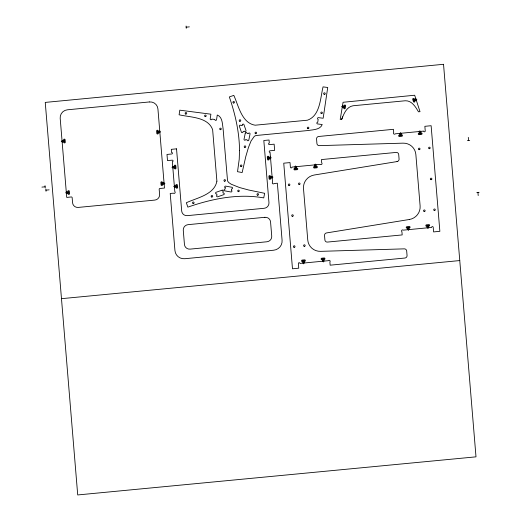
<?xml version="1.0" encoding="UTF-8"?>
<svg xmlns="http://www.w3.org/2000/svg" width="521" height="521" viewBox="0 0 521 521"><rect width="100%" height="100%" fill="white"/><g stroke="black" fill="none" stroke-linecap="round" stroke-linejoin="round"><path stroke-width="0.78" d="M344.498 108.023L344.869 105.802M341.717 119.283C343.827 113.91 346.576 106.805 353.049 105.763L405.312 100.761C411.759 100.488 415.654 106.935 418.467 111.82L420.011 111.67L414.677 95.232L343.065 102.279L340.206 119.433L341.717 119.283L342.655 116.86M415.817 98.743L414.312 99.27L414.202 98.944A0.788 0.775 -24.8 0 0 413.199 98.476A0.788 0.775 -24.8 0 0 412.71 99.465L413.44 101.582A0.788 0.775 -24.8 0 0 414.436 102.051A0.788 0.775 -24.8 0 0 414.931 101.061L414.814 100.735L416.299 100.214M413.817 100.266L416.859 99.205M222.115 190.185L216.163 192.262A0.853 0.84 -24.8 0 0 215.616 193.304A0.853 0.84 -24.8 0 0 216.645 193.871L217.107 195.212A0.853 0.84 -24.8 0 0 216.651 196.3A0.853 0.84 -24.8 0 0 217.732 196.769L223.678 194.691A0.853 0.84 -24.8 0 0 224.225 193.649A0.853 0.84 -24.8 0 0 223.196 193.089L222.734 191.741A0.853 0.84 -24.8 0 0 223.19 190.66A0.853 0.84 -24.8 0 0 222.122 190.178M186.166 27.17L189.357 26.864M62.019 140.481L63.595 140.325L63.569 139.98A0.788 0.775 -24.8 0 1 64.285 139.133A0.788 0.775 -24.8 0 1 65.132 139.83L65.32 142.07A0.788 0.775 -24.8 0 1 64.597 142.917A0.788 0.775 -24.8 0 1 63.751 142.22L63.725 141.875L62.149 142.025M159.765 131.123L158.189 131.279L158.163 130.934A0.788 0.775 -24.8 0 0 157.316 130.23A0.788 0.775 -24.8 0 0 156.593 131.084L156.775 133.317A0.788 0.775 -24.8 0 0 157.629 134.014A0.788 0.775 -24.8 0 0 158.345 133.168L158.319 132.822L159.888 132.673M61.257 141.328L64.441 141.028M157.472 132.126L160.657 131.82M399.431 135.76L401.698 135.545M419.027 133.884L421.3 133.669M172.725 166.492L174.301 166.336L174.275 165.991A0.788 0.775 -24.8 0 1 174.991 165.144A0.788 0.775 -24.8 0 1 175.838 165.841L176.026 168.081A0.788 0.775 -24.8 0 1 175.303 168.928A0.788 0.775 -24.8 0 1 174.457 168.231L174.431 167.886L172.855 168.036M270.471 157.134L268.895 157.29L268.869 156.938A0.788 0.775 -24.8 0 0 268.022 156.241A0.788 0.775 -24.8 0 0 267.299 157.095L267.481 159.328A0.788 0.775 -24.8 0 0 268.335 160.025A0.788 0.775 -24.8 0 0 269.051 159.179L269.025 158.833L270.594 158.684M171.963 167.339L175.147 167.039M268.178 158.137L271.363 157.83M467.435 140.631L469.708 140.416M41.927 187.111L45.112 186.805M45.939 190.145L49.124 189.846M294.723 169.149L296.996 168.928M314.326 167.274L316.599 167.052M66.284 191.995L67.854 191.845L67.828 191.5A0.788 0.775 -24.8 0 1 68.551 190.647A0.788 0.775 -24.8 0 1 69.397 191.344L69.58 193.584A0.788 0.775 -24.8 0 1 68.863 194.431A0.788 0.775 -24.8 0 1 68.01 193.734L67.984 193.389L66.408 193.538M164.024 182.643L162.454 182.793L162.422 182.448A0.788 0.775 -24.8 0 0 161.575 181.751A0.788 0.775 -24.8 0 0 160.852 182.597L161.041 184.831A0.788 0.775 -24.8 0 0 161.888 185.528A0.788 0.775 -24.8 0 0 162.611 184.681L162.578 184.336L164.154 184.187M65.516 192.848L68.707 192.542M161.731 183.639L164.916 183.333M174.327 185.808L175.896 185.658L175.87 185.313A0.788 0.775 -24.8 0 1 176.593 184.46A0.788 0.775 -24.8 0 1 177.44 185.163L177.622 187.397A0.788 0.775 -24.8 0 1 176.906 188.244A0.788 0.775 -24.8 0 1 176.052 187.547L176.026 187.202L174.45 187.352M272.066 176.456L270.497 176.606L270.464 176.261A0.788 0.775 -24.8 0 0 269.618 175.564A0.788 0.775 -24.8 0 0 268.895 176.411L269.083 178.644A0.788 0.775 -24.8 0 0 269.93 179.341A0.788 0.775 -24.8 0 0 270.653 178.495L270.62 178.149L272.196 178M173.558 186.661L176.749 186.355M269.774 177.453L272.958 177.147M476.8 192.536L479.073 192.314M407.012 227.449L409.285 227.228M426.614 225.573L428.881 225.352M302.31 260.832L304.577 260.617M321.913 258.957L324.179 258.742M61.485 298.676L459.769 260.565M342.479 105.802L344.036 106.03L344.094 105.685A0.788 0.775 -24.8 0 1 345 105.034A0.788 0.775 -24.8 0 1 345.644 105.919L345.28 108.14A0.788 0.775 -24.8 0 1 344.374 108.791A0.788 0.775 -24.8 0 1 343.723 107.912L343.782 107.567L342.225 107.339M341.529 106.447L344.687 106.916M413.453 99.205L414.182 101.321M477.939 192.425L478.2 195.564M468.314 137.381L468.574 140.52M420.753 131.377L420.883 132.927L421.235 132.894A0.788 0.775 -24.8 0 1 422.082 133.591A0.788 0.775 -24.8 0 1 421.365 134.444L419.092 134.659A0.788 0.775 -24.8 0 1 418.246 133.962A0.788 0.775 -24.8 0 1 418.962 133.115L419.314 133.076L419.19 131.526M428.724 227.71L428.594 226.16L428.946 226.127A0.788 0.775 -24.8 0 0 429.669 225.28A0.788 0.775 -24.8 0 0 428.816 224.584L426.549 224.798A0.788 0.775 -24.8 0 0 425.826 225.645A0.788 0.775 -24.8 0 0 426.679 226.342L427.025 226.309L427.155 227.859M419.906 130.634L420.16 133.78M427.748 225.463L428.008 228.602M401.157 133.252L401.281 134.802L401.632 134.77A0.788 0.775 -24.8 0 1 402.479 135.467A0.788 0.775 -24.8 0 1 401.763 136.32L399.49 136.535A0.788 0.775 -24.8 0 1 398.643 135.838A0.788 0.775 -24.8 0 1 399.366 134.991L399.718 134.952L399.587 133.402M409.122 229.585L408.992 228.035L409.343 228.003A0.788 0.775 -24.8 0 0 410.066 227.156A0.788 0.775 -24.8 0 0 409.219 226.459L406.947 226.674A0.788 0.775 -24.8 0 0 406.23 227.521A0.788 0.775 -24.8 0 0 407.077 228.218L407.429 228.185L407.552 229.735M400.304 132.51L400.564 135.655M408.145 227.338L408.405 230.477M316.052 164.766L316.182 166.316L316.534 166.284A0.788 0.775 -24.8 0 1 317.38 166.98A0.788 0.775 -24.8 0 1 316.657 167.827L314.391 168.042A0.788 0.775 -24.8 0 1 313.544 167.345A0.788 0.775 -24.8 0 1 314.261 166.499L314.612 166.466L314.489 164.916M324.023 261.099L323.893 259.549L324.244 259.51A0.788 0.775 -24.8 0 0 324.961 258.663A0.788 0.775 -24.8 0 0 324.114 257.967L321.848 258.182A0.788 0.775 -24.8 0 0 321.125 259.035A0.788 0.775 -24.8 0 0 321.971 259.732L322.323 259.699L322.453 261.249M315.205 164.024L315.459 167.163M323.046 258.846L323.307 261.991M296.456 166.642L296.579 168.192L296.931 168.159A0.788 0.775 -24.8 0 1 297.778 168.856A0.788 0.775 -24.8 0 1 297.061 169.703L294.788 169.918A0.788 0.775 -24.8 0 1 293.942 169.221A0.788 0.775 -24.8 0 1 294.665 168.374L295.016 168.342L294.886 166.792M304.42 262.975L304.29 261.425L304.642 261.386A0.788 0.775 -24.8 0 0 305.365 260.539A0.788 0.775 -24.8 0 0 304.518 259.842L302.245 260.057A0.788 0.775 -24.8 0 0 301.529 260.91A0.788 0.775 -24.8 0 0 302.375 261.607L302.727 261.575L302.851 263.125M295.602 165.899L295.863 169.038M303.443 260.721L303.704 263.867M268.081 157.016L268.269 159.25M269.683 176.332L269.865 178.573M186.075 26.05L186.257 28.284M175.056 165.919L175.238 168.153M176.652 185.235L176.84 187.475M157.375 131.005L157.563 133.239M161.64 182.519L161.823 184.76M64.35 139.908L64.532 142.142M68.609 191.422L68.798 193.656M45.848 189.032L46.03 191.266M45.021 185.684L45.21 187.925M216.899 181.191C214.378 194.717 196.99 197.772 186.342 202.741L187.853 207.13C212.034 198.768 238.188 193.356 263.73 197.895L264.661 193.317L248.537 189.976L239.419 187.501L231.22 184.226L228.823 182.604L227.56 180.995L223.092 128.68C222.324 124.063 222.558 116.893 217.257 115.017L216.573 119.635A0.853 0.84 -24.8 0 1 215.635 120.364A0.853 0.84 -24.8 0 1 214.873 119.485L211.891 119.094A0.853 0.84 -24.8 0 1 210.901 119.752A0.853 0.84 -24.8 0 1 210.21 118.814L210.894 114.197L179.791 110.172L179.107 114.789C190.282 117.407 207.996 116.854 212.633 129.677L216.899 181.191M239.523 150.589L239.224 159.276L237.524 171.689L242.154 172.536L245.788 156.567L248.439 147.528L251.031 141.009L254.391 136.222L256.032 135.506L308.295 130.504C313.01 129.657 320.194 129.84 322.232 124.539L317.563 123.933A0.853 0.84 -24.8 0 1 316.833 123.021A0.853 0.84 -24.8 0 1 317.745 122.259L318.181 119.302A0.853 0.84 -24.8 0 1 317.53 118.339A0.853 0.84 -24.8 0 1 318.494 117.642L323.163 118.247L327.722 87.482L323.053 86.877C320.265 98.098 320.317 115.636 307.449 120.201L255.179 125.203C241.724 123.093 238.605 105.848 233.812 95.376L229.344 96.939C235.258 114.197 239.413 132.262 239.523 150.589M225.306 187.775L225.02 189.182A0.853 0.84 -24.8 0 0 224.076 189.898A0.853 0.84 -24.8 0 0 224.753 190.849L230.92 191.975A0.853 0.84 -24.8 0 0 231.917 191.331A0.853 0.84 -24.8 0 0 231.324 190.328L231.604 188.928A0.853 0.84 -24.8 0 0 232.548 188.211A0.853 0.84 -24.8 0 0 231.878 187.26L225.704 186.134A0.853 0.84 -24.8 0 0 224.707 186.779A0.853 0.84 -24.8 0 0 225.306 187.775M245.274 133.109L244.036 139.218A0.853 0.84 -24.8 0 0 244.675 140.188A0.853 0.84 -24.8 0 0 245.697 139.582L247.11 139.843A0.853 0.84 -24.8 0 0 247.827 140.761A0.853 0.84 -24.8 0 0 248.797 140.084L250.034 133.975A0.853 0.84 -24.8 0 0 249.396 133.005A0.853 0.84 -24.8 0 0 248.374 133.604L246.961 133.35A0.853 0.84 -24.8 0 0 246.244 132.425A0.853 0.84 -24.8 0 0 245.274 133.109M242.337 125.151L240.969 125.633A0.853 0.84 -24.8 0 0 239.875 125.196A0.853 0.84 -24.8 0 0 239.38 126.271L241.392 132.106A0.853 0.84 -24.8 0 0 242.441 132.627A0.853 0.84 -24.8 0 0 243.027 131.605L244.395 131.129A0.86 0.84 -24.8 0 0 245.489 131.566A0.86 0.84 -24.8 0 0 245.99 130.497L243.971 124.649A0.853 0.84 -24.8 0 0 242.923 124.128A0.853 0.84 -24.8 0 0 242.337 125.151M397.074 161.569L314.267 175.01A12.725 12.471 -24.8 0 0 303.496 188.569L307.755 240.051A12.725 12.471 -24.8 0 0 320.578 251.35L404.296 248.856A2.371 2.318 -24.8 0 1 406.68 250.959L407.057 255.485A2.371 2.318 -24.8 0 1 404.895 258.032L330.151 265.182L329.891 262.004A1.055 1.029 -24.8 0 0 329.773 260.546A1.055 1.029 -24.8 0 0 328.295 260.689L299.94 263.398A0.788 0.775 -24.8 0 0 299.093 262.701A0.788 0.775 -24.8 0 0 298.37 263.554L298.754 268.185L292.483 268.79L283.743 163.184L290.021 162.585L290.399 167.221A0.788 0.775 -24.8 0 0 291.252 167.918A0.788 0.775 -24.8 0 0 291.968 167.072L320.324 164.356A1.055 1.029 -24.8 0 0 321.802 164.213A1.055 1.029 -24.8 0 0 321.685 162.754L321.418 159.576L396.162 152.425A2.371 2.318 -24.8 0 1 398.708 154.522L399.079 159.048A2.371 2.318 -24.8 0 1 397.074 161.569M409.343 219.491L326.53 232.933A2.371 2.318 -24.8 0 0 324.531 235.453L324.902 239.979A2.371 2.318 -24.8 0 0 327.449 242.076L402.186 234.925L401.925 231.741A1.055 1.029 -24.8 0 1 401.808 230.289A1.055 1.029 -24.8 0 1 403.287 230.145L431.635 227.43A0.788 0.775 -24.8 0 1 432.358 226.583A0.788 0.775 -24.8 0 1 433.205 227.28L433.589 231.917L439.861 231.317L431.127 125.711L424.856 126.316L425.24 130.947A0.788 0.775 -24.8 0 1 424.517 131.8A0.788 0.775 -24.8 0 1 423.671 131.097L395.315 133.812A1.055 1.029 -24.8 0 1 393.837 133.956A1.055 1.029 -24.8 0 1 393.72 132.497L393.453 129.319L318.709 136.469A2.371 2.318 -24.8 0 0 316.553 139.016L316.924 143.542A2.371 2.318 -24.8 0 0 319.314 145.646L403.026 143.151A12.725 12.471 -24.8 0 1 415.856 154.45L420.115 205.932A12.725 12.471 -24.8 0 1 409.343 219.491M443.534 64.298L45.249 102.409L77.714 494.95L475.999 456.839L443.534 64.298M149.449 101.947L67.385 109.801A7.893 7.737 -24.8 0 0 60.189 118.28L66.727 197.407L71.305 196.964A0.788 0.775 -24.8 0 1 72.152 197.661L72.575 202.767A5.262 5.158 -24.8 0 0 78.228 207.417L154.802 200.09A5.262 5.158 -24.8 0 0 159.602 194.437L159.179 189.338A0.788 0.775 -24.8 0 1 159.901 188.491L164.473 188.048L157.928 108.928A7.893 7.737 -24.8 0 0 149.449 101.947M176.534 148.843L171.311 149.345L171.565 152.432A0.788 0.775 -24.8 0 1 172.412 153.128A0.788 0.775 -24.8 0 1 171.696 153.982L166.987 154.431L167.501 160.611L172.204 160.162A0.788 0.775 -24.8 0 1 173.05 160.859A0.788 0.775 -24.8 0 1 172.334 161.705L174.802 191.565A1.055 1.029 -24.8 0 1 174.919 193.017A1.055 1.029 -24.8 0 1 173.441 193.161L170.217 193.467L174.939 250.575A9.209 9.026 -24.8 0 0 184.831 258.716L273.688 250.21A9.209 9.026 -24.8 0 0 282.089 240.324L277.367 183.216L274.144 183.522A1.055 1.029 -24.8 0 1 272.665 183.666A1.055 1.029 -24.8 0 1 272.542 182.207L270.073 152.353A0.788 0.775 -24.8 0 1 269.227 151.657A0.788 0.775 -24.8 0 1 269.943 150.81L274.652 150.361L274.137 144.174L269.435 144.623A0.788 0.775 -24.8 0 1 268.589 143.926A0.788 0.775 -24.8 0 1 269.305 143.08L269.051 139.993L263.821 140.488L268.966 202.636A5.262 5.158 -24.8 0 1 264.167 208.289L187.332 215.642A5.262 5.158 -24.8 0 1 181.679 210.992L176.534 148.843M264.909 217.303L188.074 224.655A5.262 5.158 -24.8 0 0 183.275 230.308L184.447 244.473A5.262 5.158 -24.8 0 0 190.1 249.123L266.934 241.77A5.262 5.158 -24.8 0 0 271.734 236.124L270.562 221.953A5.262 5.158 -24.8 0 0 264.909 217.303M424.218 211.506A0.788 0.775 -24.8 0 0 425.077 210.451A0.788 0.775 -24.8 0 0 423.736 210.256A0.788 0.775 -24.8 0 0 424.218 211.506M429.265 148.713A0.788 0.775 -24.8 0 0 430.125 147.664A0.788 0.775 -24.8 0 0 428.783 147.463A0.788 0.775 -24.8 0 0 429.265 148.713M430.991 179.699A0.788 0.775 -24.8 0 0 431.85 178.651A0.788 0.775 -24.8 0 0 430.509 178.449A0.788 0.775 -24.8 0 0 430.991 179.699M434.377 210.53A0.788 0.775 -24.8 0 0 435.237 209.481A0.788 0.775 -24.8 0 0 433.895 209.279A0.788 0.775 -24.8 0 0 434.377 210.53M419.105 149.683A0.788 0.775 -24.8 0 0 419.965 148.635A0.788 0.775 -24.8 0 0 418.623 148.433A0.788 0.775 -24.8 0 0 419.105 149.683M304.251 246.348A0.788 0.775 -24.8 0 0 305.111 245.3A0.788 0.775 -24.8 0 0 303.769 245.098A0.788 0.775 -24.8 0 0 304.251 246.348M288.979 185.502A0.788 0.775 -24.8 0 0 289.839 184.454A0.788 0.775 -24.8 0 0 288.497 184.252A0.788 0.775 -24.8 0 0 288.979 185.502M292.385 216.339A0.788 0.775 -24.8 0 0 293.219 215.258A0.788 0.775 -24.8 0 0 291.871 215.101A0.788 0.775 -24.8 0 0 292.385 216.339M294.091 247.325A0.788 0.775 -24.8 0 0 294.951 246.27A0.788 0.775 -24.8 0 0 293.61 246.068A0.788 0.775 -24.8 0 0 294.091 247.325M299.139 184.532A0.788 0.775 -24.8 0 0 299.998 183.477A0.788 0.775 -24.8 0 0 298.657 183.281A0.788 0.775 -24.8 0 0 299.139 184.532M324.283 94.36A0.788 0.775 -24.8 0 0 325.182 93.331A0.788 0.775 -24.8 0 0 323.841 93.096A0.788 0.775 -24.8 0 0 324.283 94.36M321.431 113.604A0.788 0.775 -24.8 0 0 322.33 112.575A0.788 0.775 -24.8 0 0 320.988 112.341A0.788 0.775 -24.8 0 0 321.431 113.604M307.957 128.7A0.788 0.775 -24.8 0 0 308.823 127.645A0.788 0.775 -24.8 0 0 307.475 127.45A0.788 0.775 -24.8 0 0 307.957 128.7M255.687 133.702A0.788 0.775 -24.8 0 0 256.553 132.647A0.788 0.775 -24.8 0 0 255.205 132.451A0.788 0.775 -24.8 0 0 255.687 133.702M241.015 166.525A0.788 0.775 -24.8 0 0 241.861 165.45A0.788 0.775 -24.8 0 0 240.507 165.281A0.788 0.775 -24.8 0 0 241.015 166.525M244.883 147.436A0.788 0.775 -24.8 0 0 245.723 146.368A0.788 0.775 -24.8 0 0 244.375 146.193A0.788 0.775 -24.8 0 0 244.883 147.436M239.855 121.308A0.788 0.775 -24.8 0 0 240.715 120.253A0.788 0.775 -24.8 0 0 239.373 120.058A0.788 0.775 -24.8 0 0 239.855 121.308M233.551 103.021A0.788 0.775 -24.8 0 0 234.411 101.966A0.788 0.775 -24.8 0 0 233.069 101.771A0.788 0.775 -24.8 0 0 233.551 103.021M193.18 203.535A0.788 0.775 -24.8 0 0 194.04 202.487A0.788 0.775 -24.8 0 0 192.698 202.285A0.788 0.775 -24.8 0 0 193.18 203.535M211.806 197.036A0.788 0.775 -24.8 0 0 212.672 195.981A0.788 0.775 -24.8 0 0 211.324 195.785A0.788 0.775 -24.8 0 0 211.806 197.036M238.377 191.682A0.788 0.775 -24.8 0 0 239.217 190.614A0.788 0.775 -24.8 0 0 237.869 190.445A0.788 0.775 -24.8 0 0 238.377 191.682M257.654 195.206A0.788 0.775 -24.8 0 0 258.501 194.131A0.788 0.775 -24.8 0 0 257.146 193.962A0.788 0.775 -24.8 0 0 257.654 195.206M224.61 181.21A0.788 0.775 -24.8 0 0 225.476 180.155A0.788 0.775 -24.8 0 0 224.128 179.96A0.788 0.775 -24.8 0 0 224.61 181.21M220.35 129.696A0.788 0.775 -24.8 0 0 221.21 128.641A0.788 0.775 -24.8 0 0 219.869 128.446A0.788 0.775 -24.8 0 0 220.35 129.696M205.241 116.6A0.788 0.775 -24.8 0 0 206.134 115.571A0.788 0.775 -24.8 0 0 204.799 115.336A0.788 0.775 -24.8 0 0 205.241 116.6M185.782 114.079A0.788 0.775 -24.8 0 0 186.681 113.05A0.788 0.775 -24.8 0 0 185.339 112.816A0.788 0.775 -24.8 0 0 185.782 114.079"/></g></svg>
